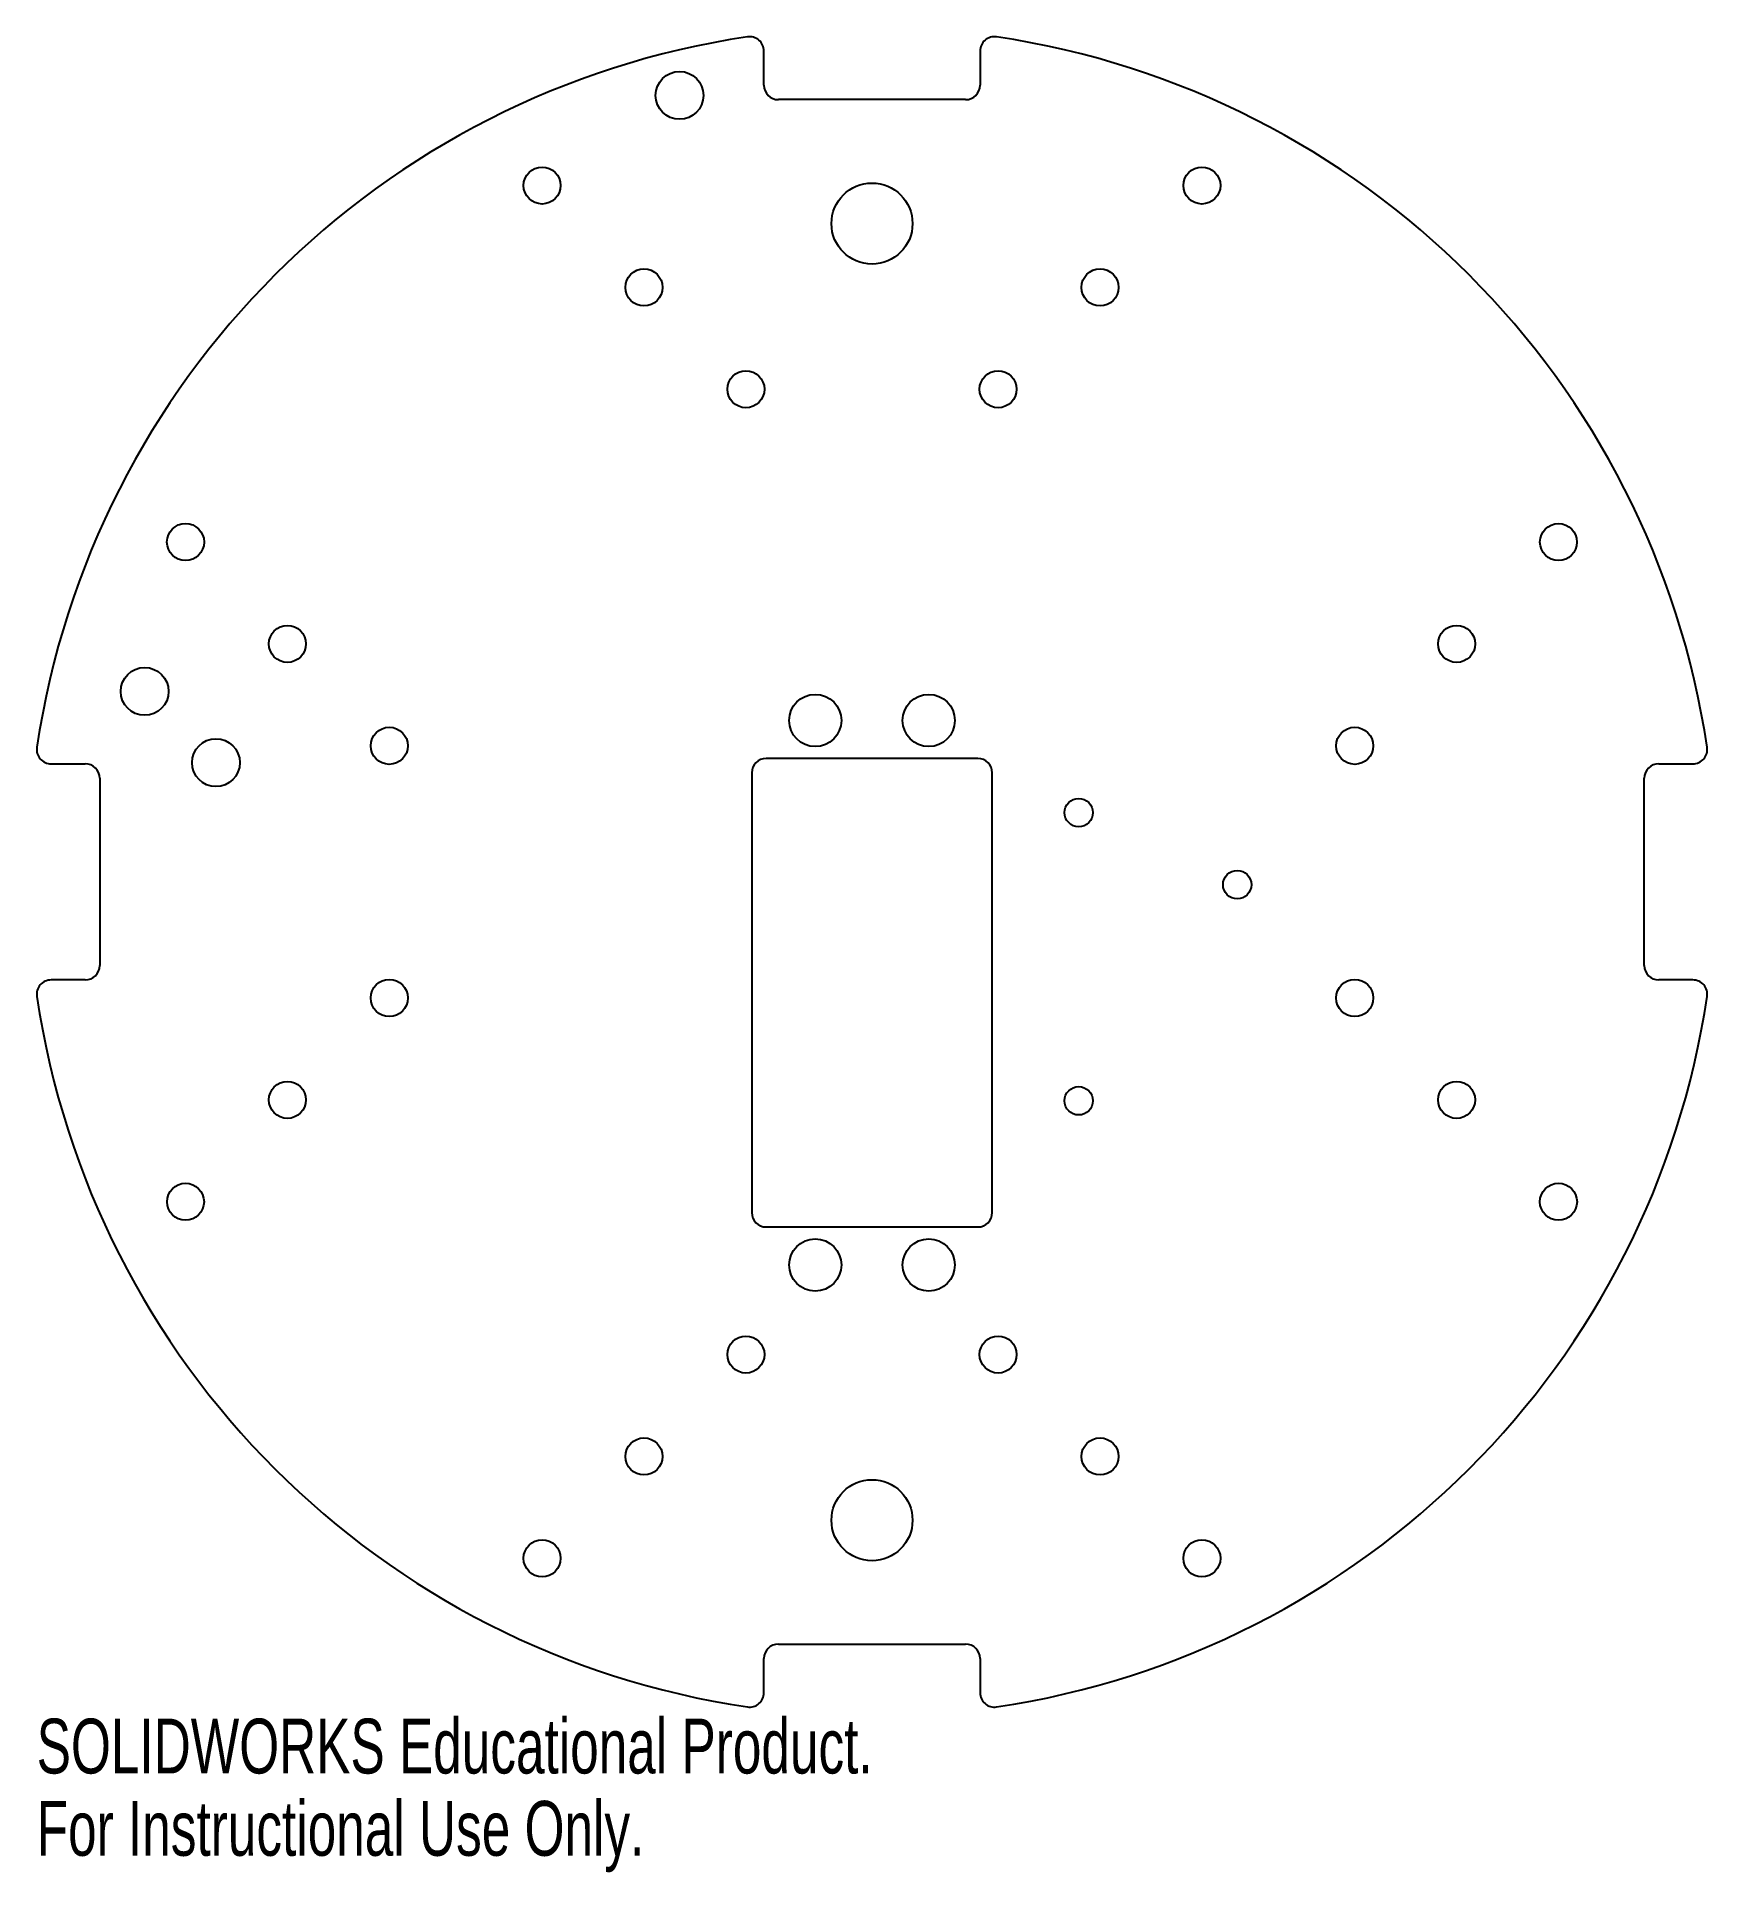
# Model space of a CAD drawing. Header units: inches. Extents: x -2.9 to 2.9, y -3.47 to 2.9.
import ezdxf

# ---------------------------------------------------------------- set-up
doc = ezdxf.new("R2010")
doc.units = ezdxf.units.IN
doc.header["$MEASUREMENT"] = 0
doc.styles.add('SLDTEXTSTYLE0', font='TXT', dxfattribs={"width": 0.7})

msp = doc.modelspace()

# ---------------------------------------------------------------- linework, layer by layer
at = {"color": 7, "linetype": 'Continuous', "lineweight": 25}
for p, q in [((-0.375, 2.73), (-0.375, 2.8485)), ((0.375, 2.8485), (0.375, 2.73)), ((0.325, 2.68), (-0.325, 2.68)), ((0.3673, 0.3937), (-0.3673, 0.3937)), ((-2.8485, 0.375), (-2.73, 0.375)), ((-2.68, 0.325), (-2.68, -0.325)), ((-0.4173, 0.3437), (-0.4173, -1.1823)), ((0.4173, -1.1823), (0.4173, 0.3437)), ((2.68, -0.325), (2.68, 0.325)), ((2.73, 0.375), (2.8485, 0.375)), ((-2.73, -0.375), (-2.8485, -0.375)), ((2.8485, -0.375), (2.73, -0.375)), ((-0.3673, -1.2323), (0.3673, -1.2323)), ((-0.375, -2.8485), (-0.375, -2.73)), ((-0.325, -2.68), (0.325, -2.68)), ((0.375, -2.73), (0.375, -2.8485))]:
    msp.add_line(p, q, dxfattribs=at)
for centre, radius in [((-0.6678, 2.6948), 0.083), ((-1.1447, 2.3821), 0.0642), ((1.1447, 2.3821), 0.0642), ((0, 2.25), 0.1406), ((-0.7912, 2.0286), 0.0642), ((0.7912, 2.0286), 0.0642), ((-0.4376, 1.675), 0.0642), ((0.4376, 1.675), 0.0643), ((-2.3821, 1.1447), 0.0643), ((2.3821, 1.1447), 0.0642), ((-2.0286, 0.7912), 0.0642), ((2.0286, 0.7912), 0.0643), ((-2.524, 0.6265), 0.083), ((-0.1969, 0.5256), 0.0906), ((0.1969, 0.5256), 0.0906), ((-2.2765, 0.3791), 0.083), ((-1.675, 0.4376), 0.0643), ((1.675, 0.4376), 0.0643), ((0.7173, 0.2057), 0.0492), ((1.2673, -0.0443), 0.0492), ((-1.675, -0.4376), 0.0643), ((1.675, -0.4376), 0.0642), ((-2.0286, -0.7912), 0.0642), ((0.7173, -0.7943), 0.0492), ((2.0286, -0.7912), 0.0642), ((-2.3821, -1.1447), 0.0642), ((2.3821, -1.1447), 0.0643), ((-0.1969, -1.3642), 0.0906), ((0.1969, -1.3642), 0.0906), ((-0.4376, -1.675), 0.0643), ((0.4376, -1.675), 0.0642), ((-0.7912, -2.0286), 0.0642), ((0.7912, -2.0286), 0.0642), ((0, -2.25), 0.1406), ((-1.1447, -2.3821), 0.0643), ((1.1447, -2.3821), 0.0643)]:
    msp.add_circle(centre, radius, dxfattribs=at)
for centre, radius, start, end in [((0, 0), 2.93, 98.4861, 171.5139), ((-0.425, 2.8485), 0.05, 0, 98.4861), ((0.425, 2.8485), 0.05, 81.5139, 180), ((0, 0), 2.93, 8.4861, 81.5139), ((-0.325, 2.73), 0.05, 180, 270), ((0.325, 2.73), 0.05, 270, 0), ((-2.8485, 0.425), 0.05, 171.5139, 270), ((-0.3673, 0.3437), 0.05, 90, 180), ((0.3673, 0.3437), 0.05, 0, 90), ((2.8485, 0.425), 0.05, 270, 8.4861), ((-2.73, 0.325), 0.05, 0, 90), ((2.73, 0.325), 0.05, 90, 180), ((-2.8485, -0.425), 0.05, 90, 188.4861), ((-2.73, -0.325), 0.05, 270, 0), ((2.73, -0.325), 0.05, 180, 270), ((2.8485, -0.425), 0.05, 351.5139, 90), ((0, 0), 2.93, 188.4861, 261.5139), ((0, 0), 2.93, 278.4861, 351.5139), ((-0.3673, -1.1823), 0.05, 180, 270), ((0.3673, -1.1823), 0.05, 270, 0), ((-0.325, -2.73), 0.05, 90, 180), ((0.325, -2.73), 0.05, 0, 90), ((-0.425, -2.8485), 0.05, 261.5139, 0), ((0.425, -2.8485), 0.05, 180, 278.4861)]:
    msp.add_arc(centre, radius, start, end, dxfattribs=at)

# ---------------------------------------------------------------- texts
at = {"color": 7, "linetype": 'Continuous', "char_height": 0.1903, "attachment_point": 1, "style": 'SLDTEXTSTYLE0'}
for s, insert in [('SOLIDWORKS Educational Product.', (-2.8985, -2.9386)), ('For Instructional Use Only.', (-2.8985, -3.2241))]:
    msp.add_mtext(s, dxfattribs=dict(at, insert=insert))

doc.saveas('drawing.dxf')
